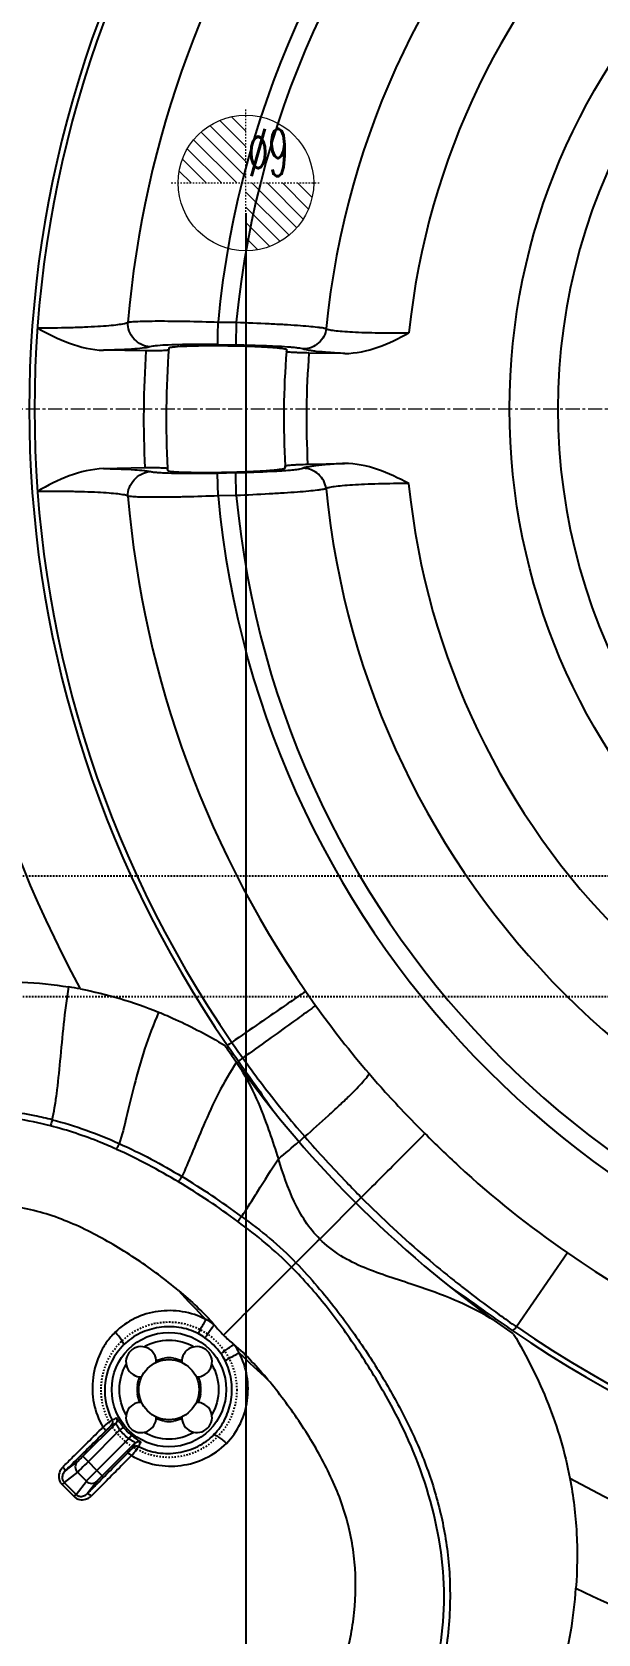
# Model space of a CAD drawing. Header units: millimetres. Extents: x 2164 to 3649, y 875 to 1925.
# Drawn here: x 2832.6 to 2870.1, y 1318.5 to 1424.8 of the extents above; entities that cross this region are included whole.
import ezdxf
from ezdxf.enums import TextEntityAlignment as Align

# ---------------------------------------------------------------- set-up
doc = ezdxf.new("R2010")
doc.units = ezdxf.units.MM
doc.linetypes.add('CENTER', pattern=[0.6, 0.375, -0.075, 0.075, -0.075])
doc.linetypes.add('HIDDEN', pattern=[0.2, 0.1, -0.1])
doc.layers.add('21', color=7, linetype='Continuous')
for name, color, linetype, lineweight in [('center', 1, 'CENTER', 9), ('dim', 82, 'Continuous', 9), ('epin', 13, 'Continuous', 9)]:
    doc.layers.add(name, color=color, linetype=linetype, lineweight=lineweight)
doc.styles.get("Standard").update_dxf_attribs({"font": 'arial.ttf'})
doc.styles.add('TXT05', font='txt.shx', dxfattribs={"width": 0.5, "bigfont": 'gbcbig.shx'})
doc.dimstyles.new('ISO-25', dxfattribs={"dimscale": 4, "dimtxt": 2.5, "dimasz": 2.5, "dimexe": 1.25, "dimexo": 0.625, "dimtad": 1, "dimtxsty": 'Standard', "dimcen": 2.5, "dimadec": 0, "dimazin": 0, "dimtfac": 1, "dimtmove": 0, "dimatfit": 3, "dimfxl": 0, "dimarcsym": 0})

# ---------------------------------------------------------------- blocks, each defined once
blk = doc.blocks.new('*D8')
at = {"layer": 'Defpoints', "color": 0, "transparency": 16777216}
for p in [(2906.76, 1399.78), (2866.76, 1254.78), (2866.76, 1161.36)]:
    blk.add_point(p, dxfattribs=at)
at = {"layer": 'dim', "color": 0, "lineweight": -2, "transparency": 16777216}
blk.add_line((2866.76, 1252.78), (2866.76, 1144.66), dxfattribs=at)
at = {"layer": 'dim', "color": 0, "transparency": 16777216, "insert": (2859.66, 1152.01), "char_height": 10, "attachment_point": 5, "rotation": 90}
blk.add_mtext('40', dxfattribs=at)
blk = doc.blocks.new('*D9')
at = {"layer": 'Defpoints', "color": 0, "transparency": 16777216}
for p in [(2683.02, 1461.78), (2826.76, 1461.78), (2906.76, 1399.78)]:
    blk.add_point(p, dxfattribs=at)
at = {"layer": 'dim', "color": 0, "lineweight": -2, "transparency": 16777216}
blk.add_line((2824.76, 1461.78), (2666.74, 1461.78), dxfattribs=at)
at = {"layer": 'dim', "color": 0, "transparency": 16777216, "insert": (2673.88, 1468.88), "char_height": 10, "attachment_point": 5}
blk.add_mtext('62', dxfattribs=at)
blk = doc.blocks.new('*D10')
at = {"layer": 'Defpoints', "color": 0, "transparency": 16777216}
for p in [(2681.38, 1399.78), (2706.76, 1399.78), (2906.76, 1399.78)]:
    blk.add_point(p, dxfattribs=at)
at = {"layer": 'dim', "color": 0, "lineweight": -2, "transparency": 16777216}
blk.add_line((2704.76, 1399.78), (2672.86, 1399.78), dxfattribs=at)
at = {"layer": 'dim', "color": 0, "transparency": 16777216, "insert": (2676.12, 1406.88), "char_height": 10, "attachment_point": 5}
blk.add_mtext('0', dxfattribs=at)
blk = doc.blocks.new('*D11')
at = {"layer": 'Defpoints', "color": 0, "transparency": 16777216}
for p in [(2826.76, 1461.78), (2906.76, 1399.78), (2826.76, 1163.86)]:
    blk.add_point(p, dxfattribs=at)
at = {"layer": 'dim', "color": 0, "lineweight": -2, "transparency": 16777216}
blk.add_line((2826.76, 1459.78), (2826.76, 1147.56), dxfattribs=at)
at = {"layer": 'dim', "color": 0, "transparency": 16777216, "insert": (2819.66, 1154.71), "char_height": 10, "attachment_point": 5, "rotation": 90}
blk.add_mtext('80', dxfattribs=at)
blk = doc.blocks.new('*D12')
at = {"layer": 'Defpoints', "color": 0, "transparency": 16777216}
for p in [(2906.76, 1399.78), (2685.49, 1254.78), (2866.76, 1254.78)]:
    blk.add_point(p, dxfattribs=at)
at = {"layer": 'dim', "color": 0, "lineweight": -2, "transparency": 16777216}
blk.add_line((2864.76, 1254.78), (2662.27, 1254.78), dxfattribs=at)
at = {"layer": 'dim', "color": 0, "transparency": 16777216, "insert": (2672.88, 1261.88), "char_height": 10, "attachment_point": 5}
blk.add_mtext('145', dxfattribs=at)
blk = doc.blocks.new('epin_ejp_9')
at = {"layer": 'epin'}
h = blk.add_hatch(dxfattribs=at)
h.set_pattern_fill('_ANSI31', color=123, scale=0.225, angle=90)
h.set_pattern_definition([(135, (-822.9395, -1054.58326), (-0.5051394, -0.5051394), [])])
h.paths.add_polyline_path([(0, 4.5, 0.41421356), (-4.5, 0), (0, 0)])
h.paths.add_polyline_path([(4.5, 0), (0, 0), (0, -4.5, 0.41421356)])
at = {"layer": 'epin', "color": 1, "linetype": 'CENTER', "ltscale": 0.27989}
for p, q in [((0, -4.95), (0, 4.95)), ((-4.95, 0), (4.95, 0))]:
    blk.add_line(p, q, dxfattribs=at)
at = {"layer": 'epin'}
blk.add_circle((0, 0), 4.5, dxfattribs=at)
at = {"layer": 'epin', "color": 6, "style": 'TXT05', "width": 0.5}
blk.add_text('%%c9', height=3.15, dxfattribs=at).set_placement((1.4925, 2.025), align=Align.MIDDLE)
blk = doc.blocks.new('*D25')
at = {"layer": 'Defpoints', "color": 0, "transparency": 16777216}
for p in [(2846.76, 1414.78), (2906.76, 1399.78), (2846.76, 1161.71)]:
    blk.add_point(p, dxfattribs=at)
at = {"layer": 'dim', "color": 0, "lineweight": -2, "transparency": 16777216}
blk.add_line((2846.76, 1412.78), (2846.76, 1145.37), dxfattribs=at)
at = {"layer": 'dim', "color": 0, "transparency": 16777216, "insert": (2839.66, 1152.54), "char_height": 10, "attachment_point": 5, "rotation": 90}
blk.add_mtext('60', dxfattribs=at)
blk = doc.blocks.new('*D30')
at = {"layer": 'Defpoints', "color": 0, "transparency": 16777216}
for p in [(2906.76, 1399.78), (2676.7, 1337.78), (2826.76, 1337.78)]:
    blk.add_point(p, dxfattribs=at)
at = {"layer": 'dim', "color": 0, "lineweight": -2, "transparency": 16777216}
blk.add_line((2824.76, 1337.78), (2660.42, 1337.78), dxfattribs=at)
at = {"layer": 'dim', "color": 0, "transparency": 16777216, "insert": (2667.56, 1344.88), "char_height": 10, "attachment_point": 5}
blk.add_mtext('62', dxfattribs=at)

msp = doc.modelspace()

# ---------------------------------------------------------------- linework, layer by layer
at = {"layer": '21', "color": 7, "linetype": 'Continuous'}
for p, q in [((2844.915, 1405.547), (2846.127, 1405.531)), ((2846.108, 1404.033), (2846.127, 1405.531)), ((2840.128, 1403.634), (2837.315, 1403.671)), ((2844.895, 1404.049), (2846.108, 1404.033)), ((2853.317, 1403.458), (2850.946, 1403.49)), ((2837.307, 1395.82), (2840.056, 1395.879)), ((2841.56, 1395.832), (2841.567, 1395.7)), ((2846.092, 1395.527), (2844.882, 1395.501)), ((2844.913, 1394.004), (2844.882, 1395.501)), ((2846.124, 1394.029), (2846.092, 1395.527)), ((2849.37, 1395.865), (2849.363, 1395.997)), ((2850.859, 1396.107), (2853.297, 1396.158)), ((2846.124, 1394.029), (2844.913, 1394.004)), ((2846.555, 1356.694), (2846.265, 1356.486)), ((2851.657, 1344.676), (2854.419, 1347.436)), ((2849.791, 1342.81), (2850.082, 1343.101)), ((2868.091, 1343.751), (2864.709, 1338.847)), ((2842.503, 1336.485), (2842.503, 1336.485)), ((2839.844, 1335.521), (2839.844, 1335.521)), ((2843.47, 1333.833), (2843.47, 1333.833)), ((2838.126, 1332.438), (2835.939, 1330.251)), ((2838.126, 1332.438), (2837.836, 1332.299)), ((2840.814, 1332.859), (2840.814, 1332.859)), ((2836.295, 1329.895), (2838.4, 1332)), ((2838.981, 1331.419), (2836.876, 1329.314)), ((2838.633, 1332.191), (2838.4, 1332)), ((2838.981, 1331.419), (2839.173, 1331.652)), ((2837.232, 1328.958), (2839.419, 1331.145)), ((2839.28, 1330.856), (2839.419, 1331.145)), ((2834.748, 1329.255), (2835.582, 1329.904)), ((2837.232, 1328.958), (2835.939, 1330.251)), ((2835.585, 1329.196), (2834.707, 1328.512)), ((2835.493, 1327.726), (2834.707, 1328.512)), ((2835.493, 1327.726), (2836.177, 1328.604)), ((2835.585, 1329.196), (2836.177, 1328.604)), ((2836.885, 1328.601), (2836.236, 1327.767))]:
    msp.add_line(p, q, dxfattribs=at)
at = {"layer": '21', "color": 8, "linetype": 'HIDDEN'}
for p, q in [((2706.76, 1368.779), (3032.76, 1368.779)), ((2706.76, 1360.779), (3032.76, 1360.779))]:
    msp.add_line(p, q, dxfattribs=at)
at = {"layer": '21', "color": 7, "linetype": 'Continuous'}
for centre, radius in [((2906.76, 1399.779), 42.5), ((2841.658, 1334.677), 3.797), ((2841.655, 1334.673), 2)]:
    msp.add_circle(centre, radius, dxfattribs=at)
at = {"layer": '21', "color": 8, "linetype": 'HIDDEN'}
msp.add_circle((2841.655, 1334.673), 4.5, dxfattribs=at)
at = {"layer": '21', "color": 7, "linetype": 'Continuous'}
for centre, radius, start, end in [((2906.747, 1399.766), 62.099, 95.32316, 174.65809), ((2906.747, 1399.766), 60.894, 95.40482, 174.56704), ((2906.747, 1399.766), 54.914, 95.51834, 174.41556), ((2906.747, 1399.766), 49.425, 95.73586, 174.12516), ((2906.747, 1399.766), 74.366, 145.39137, 214.60863), ((2906.747, 1399.766), 74.013, 145.39129, 214.60864), ((2906.747, 1399.766), 68.058, 144.43114, 175.1452), ((2906.784, 1399.77), 80.771, 151.54689, 208.46198), ((2906.76, 1399.779), 39.3, 148.33436, 211.66564), ((2906.747, 1399.138), 65.27, 175.8823, 182.90321), ((2906.747, 1399.138), 66.77, 176.13886, 182.79768), ((2906.747, 1399.138), 57.47, 175.55819, 183.13304), ((2906.747, 1399.138), 55.97, 175.54006, 183.10406), ((2906.747, 1399.766), 54.914, 185.51893, 264.44366), ((2906.747, 1399.766), 49.433, 185.73652, 264.15724), ((2906.747, 1399.766), 68.058, 184.86817, 215.56886), ((2906.747, 1399.766), 62.101, 185.32368, 264.6836), ((2906.747, 1399.766), 60.894, 185.4054, 264.59313), ((2830.843, 1335.329), 26.412, 79.23575, 80.92378), ((2903.79, 1397.643), 64.418, 215.56286, 220.67991), ((3011.845, 1472.59), 202.23, 214.67824, 215.03794), ((2907.906, 1400.59), 75.437, 214.62394, 215.58342), ((2906.747, 1399.766), 74.515, 215.56746, 235.30511), ((2906.54, 1399.585), 73.742, 215.56582, 218.59836), ((2827.995, 1329.475), 23.44, 75.66497, 87.02648), ((2903.628, 1397.262), 70.018, 218.59928, 219.08824), ((2898.687, 1393.216), 63.631, 219.06522, 220.99616), ((2795.732, 1414.072), 83.279, 309.68871, 310.92012), ((2817.375, 1306.833), 48.516, 53.5168, 59.09482), ((2815.281, 1303.802), 52.615, 53.64579, 58.83106), ((2904.577, 1397.203), 70.658, 224.77638, 229.54605), ((2906.873, 1399.868), 74.175, 229.53173, 231.37535), ((2906.747, 1399.766), 68.058, 235.39094, 265.16899), ((2906.488, 1399.563), 86.717, 222.2471, 223.98715), ((2907.818, 1401.033), 75.676, 231.3669, 231.61082), ((2851.358, 1319.03), 23.49, 66.25556, 68.42829), ((2852.404, 1321.431), 20.87, 58.59884, 66.22961), ((2841.48, 1334.47), 5.527, 54.84794, 61.75744), ((2903.039, 1394.469), 67.55, 234.25188, 235.42873), ((2906.747, 1399.766), 74.003, 235.39177, 304.60857), ((2841.641, 1334.657), 4.217, 55.21869, 62.56155), ((2906.747, 1399.766), 74.366, 235.35727, 304.60855), ((2841.631, 1334.636), 4.235, 134.34145, 207.88839), ((2839.809, 1336.527), 1.006, 357.78471, 271.99565), ((2841.658, 1334.621), 2.167, 82.31789, 97.68211), ((2843.508, 1336.527), 1.006, 267.64148, 182.38), ((2841.638, 1334.66), 4.217, 27.48653, 34.7762), ((2841.482, 1334.52), 5.49, 28.23947, 35.1571), ((2906.831, 1399.905), 87.201, 226.05696, 227.77406), ((2841.715, 1334.677), 2.167, 172.31789, 187.68211), ((2841.602, 1334.677), 2.167, 352.31789, 7.68211), ((2839.809, 1332.828), 1.006, 88.21061, 1.76151), ((2843.513, 1332.828), 1.001, 178.06822, 92.14517), ((2841.658, 1334.734), 2.167, 262.31789, 277.68211), ((2841.658, 1334.677), 4.217, 219.40558, 230.5944), ((2841.658, 1334.677), 3.916, 219.40564, 230.5944), ((2906.648, 1399.726), 101.423, 224.71053, 224.91962), ((2906.751, 1399.76), 80.732, 241.52305, 298.46681), ((2906.682, 1399.76), 101.47, 224.91963, 225.33775), ((2835.798, 1328.416), 1.07, 302.93326, 312.26395), ((2839.619, 1323.462), 29.106, 344.74544, 356.13381)]:
    msp.add_arc(centre, radius, start, end, dxfattribs=at)
at = {"layer": '21', "color": 8, "linetype": 'HIDDEN'}
for radius, start, end in [(57.47, 175.42617, 175.55819), (65.27, 182.90321, 183.01925), (57.47, 183.13304, 183.26485)]:
    msp.add_arc((2906.747, 1399.138), radius, start, end, dxfattribs=at)
at = {"layer": '21', "color": 7, "linetype": 'Continuous'}
for points, knots in [([(2832.928, 1405.153), (2833.64, 1405.156), (2834.68, 1405.171), (2836.014, 1405.216), (2836.885, 1405.258), (2837.627, 1405.31), (2838.216, 1405.37), (2838.605, 1405.426), (2838.825, 1405.481), (2838.903, 1405.509), (2838.933, 1405.525)], [0, 0, 0, 0, 0.3542236, 0.517413, 0.6637883, 0.788194, 0.8873928, 0.9587147, 0.9831948, 1, 1, 1, 1]), ([(2832.928, 1405.153), (2833.612, 1404.773), (2835, 1404.065), (2836.544, 1403.698), (2837.315, 1403.671)], [0, 0, 0, 0, 0.5032089, 1, 1, 1, 1]), ([(2840.397, 1403.902), (2840.005, 1403.909), (2839.228, 1404.319), (2838.901, 1405.134), (2838.933, 1405.525)], [0, 0, 0, 0, 0.4991938, 1, 1, 1, 1]), ([(2838.933, 1405.525), (2839.008, 1405.549), (2839.229, 1405.569), (2839.644, 1405.596), (2840.231, 1405.611), (2840.969, 1405.618), (2841.837, 1405.614), (2843.167, 1405.595), (2844.205, 1405.569), (2844.915, 1405.547)], [0, 0, 0, 0, 0.0395881, 0.1100807, 0.2089587, 0.3334222, 0.4801167, 0.6438809, 1, 1, 1, 1]), ([(2844.895, 1404.049), (2844.896, 1404.097), (2844.902, 1404.596), (2844.91, 1405.095), (2844.915, 1405.547)], [0, 0, 0, 0, 0.0952107, 1, 1, 1, 1]), ([(2846.127, 1405.531), (2846.854, 1405.507), (2847.914, 1405.464), (2849.269, 1405.39), (2850.143, 1405.334), (2850.877, 1405.277), (2851.389, 1405.229), (2851.712, 1405.189), (2851.884, 1405.163), (2852.006, 1405.139), (2852.071, 1405.121), (2852.093, 1405.109)], [0, 0, 0, 0, 0.3648332, 0.5314941, 0.6796703, 0.8037939, 0.9003872, 0.9374555, 0.9666086, 0.9875491, 1, 1, 1, 1]), ([(2852.093, 1405.109), (2852.058, 1404.752), (2851.671, 1404.063), (2850.945, 1403.754), (2850.585, 1403.757)], [0, 0, 0, 0, 0.5002353, 1, 1, 1, 1]), ([(2852.093, 1405.109), (2852.111, 1405.094), (2852.171, 1405.07), (2852.282, 1405.04), (2852.441, 1405.011), (2852.736, 1404.969), (2853.207, 1404.925), (2853.881, 1404.883), (2854.684, 1404.85), (2855.589, 1404.828), (2856.564, 1404.819), (2857.233, 1404.821), (2857.574, 1404.825)], [0, 0, 0, 0, 0.0130018, 0.0341184, 0.0633474, 0.1004386, 0.1969124, 0.3207955, 0.4687063, 0.6351943, 0.8142848, 1, 1, 1, 1]), ([(2853.317, 1403.458), (2854.063, 1403.465), (2855.563, 1403.791), (2856.91, 1404.464), (2857.574, 1404.825)], [0, 0, 0, 0, 0.4965064, 1, 1, 1, 1]), ([(2840.397, 1403.902), (2840.351, 1403.884), (2840.231, 1403.856), (2839.897, 1403.803), (2839.305, 1403.752), (2838.397, 1403.703), (2837.704, 1403.681), (2837.315, 1403.671)], [0, 0, 0, 0, 0.0478101, 0.1186227, 0.3277816, 0.6232456, 1, 1, 1, 1]), ([(2841.636, 1403.692), (2841.635, 1403.689), (2841.623, 1403.682), (2841.587, 1403.672), (2841.501, 1403.661), (2841.364, 1403.65), (2841.178, 1403.641), (2840.953, 1403.635), (2840.599, 1403.63), (2840.32, 1403.631), (2840.128, 1403.634)], [0, 0, 0, 0, 0.0071982, 0.0226596, 0.0804897, 0.1732096, 0.297168, 0.4478658, 0.6197724, 1, 1, 1, 1]), ([(2840.9, 1403.976), (2840.793, 1403.967), (2840.625, 1403.948), (2840.455, 1403.924), (2840.397, 1403.902)], [0, 0, 0, 0, 0.6307566, 1, 1, 1, 1]), ([(2844.895, 1404.049), (2844.114, 1404.059), (2843.02, 1404.06), (2841.688, 1404.024), (2841.137, 1403.996), (2840.9, 1403.976)], [0, 0, 0, 0, 0.5860952, 0.8212525, 1, 1, 1, 1]), ([(2841.645, 1403.824), (2841.646, 1403.832), (2841.671, 1403.849), (2841.716, 1403.862), (2841.794, 1403.879), (2841.855, 1403.887), (2841.89, 1403.891)], [0, 0, 0, 0, 0.0938265, 0.2863647, 0.5882445, 1, 1, 1, 1]), ([(2841.89, 1403.891), (2842.117, 1403.92), (2842.693, 1403.953), (2843.693, 1403.981), (2844.917, 1403.986), (2846.012, 1403.972), (2846.888, 1403.948), (2847.498, 1403.925), (2848.049, 1403.898), (2848.524, 1403.868), (2848.91, 1403.834), (2849.191, 1403.802), (2849.364, 1403.769), (2849.438, 1403.746), (2849.46, 1403.728), (2849.46, 1403.72)], [0, 0, 0, 0, 0.0903542, 0.2275671, 0.3953282, 0.5737475, 0.6602556, 0.7414494, 0.8148262, 0.8781921, 0.9295684, 0.9674934, 0.9908562, 0.9970351, 1, 1, 1, 1]), ([(2846.108, 1404.033), (2846.784, 1404.024), (2847.988, 1403.993), (2849.19, 1403.935), (2849.715, 1403.89)], [0, 0, 0, 0, 0.5623412, 1, 1, 1, 1]), ([(2849.715, 1403.89), (2849.826, 1403.881), (2850.024, 1403.862), (2850.283, 1403.831), (2850.461, 1403.798), (2850.557, 1403.776), (2850.585, 1403.757)], [0, 0, 0, 0, 0.379356, 0.6757201, 0.883995, 1, 1, 1, 1]), ([(2853.317, 1403.458), (2852.959, 1403.478), (2852.325, 1403.516), (2851.587, 1403.578), (2851.127, 1403.633), (2850.883, 1403.671), (2850.709, 1403.709), (2850.616, 1403.738), (2850.585, 1403.757)], [0, 0, 0, 0, 0.3912493, 0.6914778, 0.8058697, 0.8956552, 0.9603734, 1, 1, 1, 1]), ([(2850.946, 1403.49), (2850.755, 1403.492), (2850.477, 1403.499), (2850.123, 1403.513), (2849.899, 1403.525), (2849.715, 1403.539), (2849.58, 1403.553), (2849.496, 1403.567), (2849.46, 1403.577), (2849.449, 1403.585), (2849.449, 1403.588)], [0, 0, 0, 0, 0.3815588, 0.5540445, 0.705096, 0.8290168, 0.9212724, 0.9782465, 0.993197, 1, 1, 1, 1]), ([(2837.307, 1395.82), (2836.535, 1395.784), (2834.993, 1395.418), (2833.607, 1394.7), (2832.934, 1394.304)], [0, 0, 0, 0, 0.4973306, 1, 1, 1, 1]), ([(2837.307, 1395.82), (2837.696, 1395.814), (2838.389, 1395.797), (2839.295, 1395.755), (2839.885, 1395.709), (2840.218, 1395.658), (2840.339, 1395.631), (2840.386, 1395.614)], [0, 0, 0, 0, 0.3779211, 0.6723722, 0.8804436, 0.9513433, 1, 1, 1, 1]), ([(2838.934, 1393.99), (2838.902, 1394.378), (2839.255, 1395.165), (2839.999, 1395.603), (2840.386, 1395.614)], [0, 0, 0, 0, 0.5007171, 1, 1, 1, 1]), ([(2840.056, 1395.879), (2840.248, 1395.883), (2840.526, 1395.886), (2840.88, 1395.884), (2841.105, 1395.879), (2841.29, 1395.872), (2841.426, 1395.862), (2841.512, 1395.851), (2841.548, 1395.842), (2841.56, 1395.835), (2841.56, 1395.832)], [0, 0, 0, 0, 0.3806572, 0.5527315, 0.7035187, 0.8274258, 0.9199746, 0.9775603, 0.9928939, 1, 1, 1, 1]), ([(2841.435, 1395.512), (2841.306, 1395.517), (2841.076, 1395.529), (2840.77, 1395.55), (2840.549, 1395.577), (2840.429, 1395.598), (2840.386, 1395.614)], [0, 0, 0, 0, 0.3649188, 0.6569151, 0.8704685, 1, 1, 1, 1]), ([(2844.882, 1395.501), (2844.246, 1395.488), (2843.097, 1395.477), (2841.947, 1395.491), (2841.435, 1395.512)], [0, 0, 0, 0, 0.5534194, 1, 1, 1, 1]), ([(2841.567, 1395.7), (2841.568, 1395.692), (2841.592, 1395.676), (2841.669, 1395.654), (2841.747, 1395.642), (2841.807, 1395.635)], [0, 0, 0, 0, 0.0935076, 0.2854779, 1, 1, 1, 1]), ([(2841.807, 1395.635), (2842.033, 1395.607), (2842.607, 1395.579), (2843.605, 1395.559), (2844.828, 1395.563), (2845.923, 1395.586), (2846.798, 1395.617), (2847.408, 1395.644), (2847.959, 1395.676), (2848.434, 1395.71), (2848.819, 1395.746), (2849.078, 1395.779), (2849.23, 1395.806), (2849.305, 1395.825), (2849.348, 1395.839), (2849.37, 1395.857), (2849.37, 1395.865)], [0, 0, 0, 0, 0.0898678, 0.2268228, 0.3946307, 0.5731988, 0.6597771, 0.7410304, 0.8144519, 0.8778594, 0.929285, 0.9672795, 0.9808648, 0.9907554, 0.9969914, 1, 1, 1, 1]), ([(2849.14, 1395.654), (2848.92, 1395.638), (2847.905, 1395.578), (2846.889, 1395.544), (2846.092, 1395.527)], [0, 0, 0, 0, 0.2161582, 1, 1, 1, 1]), ([(2850.567, 1395.838), (2850.551, 1395.827), (2850.502, 1395.81), (2850.355, 1395.775), (2850.081, 1395.736), (2849.653, 1395.692), (2849.324, 1395.666), (2849.14, 1395.654)], [0, 0, 0, 0, 0.0405702, 0.1067495, 0.3142818, 0.6152709, 1, 1, 1, 1]), ([(2849.363, 1395.997), (2849.362, 1396), (2849.374, 1396.008), (2849.409, 1396.018), (2849.493, 1396.033), (2849.628, 1396.048), (2849.812, 1396.063), (2850.036, 1396.077), (2850.39, 1396.094), (2850.667, 1396.103), (2850.859, 1396.107)], [0, 0, 0, 0, 0.0068991, 0.0219635, 0.0790945, 0.1713904, 0.2952612, 0.4462112, 0.618586, 1, 1, 1, 1]), ([(2853.297, 1396.158), (2852.939, 1396.136), (2852.305, 1396.092), (2851.567, 1396.025), (2851.107, 1395.966), (2850.862, 1395.927), (2850.69, 1395.888), (2850.597, 1395.858), (2850.567, 1395.838)], [0, 0, 0, 0, 0.3907488, 0.6917114, 0.8064058, 0.8963841, 0.9609361, 1, 1, 1, 1]), ([(2852.087, 1394.484), (2852.052, 1394.844), (2851.662, 1395.537), (2850.929, 1395.844), (2850.567, 1395.838)], [0, 0, 0, 0, 0.5002353, 1, 1, 1, 1]), ([(2857.562, 1394.825), (2856.895, 1395.181), (2855.545, 1395.843), (2854.042, 1396.158), (2853.297, 1396.158)], [0, 0, 0, 0, 0.5034942, 1, 1, 1, 1]), ([(2838.934, 1393.99), (2838.905, 1394.007), (2838.826, 1394.035), (2838.607, 1394.088), (2838.218, 1394.141), (2837.629, 1394.194), (2836.888, 1394.237), (2836.017, 1394.27), (2834.684, 1394.301), (2833.645, 1394.307), (2832.934, 1394.304)], [0, 0, 0, 0, 0.0168256, 0.0412801, 0.1125072, 0.2116178, 0.3359808, 0.4823768, 0.6456308, 1, 1, 1, 1]), ([(2852.087, 1394.484), (2852.065, 1394.472), (2852, 1394.454), (2851.878, 1394.429), (2851.706, 1394.403), (2851.384, 1394.361), (2850.872, 1394.31), (2850.138, 1394.249), (2849.264, 1394.188), (2847.911, 1394.107), (2846.851, 1394.057), (2846.124, 1394.029)], [0, 0, 0, 0, 0.012453, 0.0333889, 0.0625612, 0.0996585, 0.1962729, 0.3203761, 0.4685213, 0.6351979, 1, 1, 1, 1]), ([(2857.562, 1394.825), (2856.893, 1394.825), (2855.919, 1394.813), (2854.675, 1394.77), (2853.872, 1394.729), (2853.199, 1394.68), (2852.729, 1394.631), (2852.434, 1394.587), (2852.276, 1394.556), (2852.165, 1394.525), (2852.105, 1394.5), (2852.087, 1394.484)], [0, 0, 0, 0, 0.3646742, 0.5311599, 0.6790781, 0.8029637, 0.8994472, 0.9365518, 0.9658032, 0.9869532, 1, 1, 1, 1]), ([(2844.913, 1394.004), (2844.203, 1393.977), (2843.166, 1393.945), (2841.837, 1393.919), (2840.969, 1393.91), (2840.231, 1393.913), (2839.645, 1393.923), (2839.23, 1393.948), (2839.01, 1393.967), (2838.934, 1393.99)], [0, 0, 0, 0, 0.3562124, 0.5199931, 0.6666882, 0.7912161, 0.8899932, 0.960477, 1, 1, 1, 1]), ([(2828.798, 1361.701), (2829.834, 1361.759), (2831.913, 1361.784), (2833.984, 1361.575), (2835.009, 1361.411)], [0, 0, 0, 0, 0.499783, 1, 1, 1, 1]), ([(2833.908, 1352.589), (2833.974, 1352.848), (2834.086, 1353.418), (2834.271, 1354.718), (2834.453, 1356.575), (2834.677, 1358.948), (2834.878, 1360.588), (2835.009, 1361.411)], [0, 0, 0, 0, 0.0900293, 0.1957013, 0.4430466, 0.7189837, 1, 1, 1, 1]), ([(2850.731, 1361.111), (2850.66, 1361.067), (2850.473, 1360.939), (2850.134, 1360.708), (2849.677, 1360.394), (2848.848, 1359.824), (2847.551, 1358.929), (2846.446, 1358.16), (2845.829, 1357.728)], [0, 0, 0, 0, 0.0423372, 0.1136371, 0.206655, 0.3216642, 0.6206863, 1, 1, 1, 1]), ([(2851.387, 1360.177), (2851.216, 1360.047), (2850.676, 1359.659), (2849.634, 1358.902), (2848.196, 1357.87), (2847.122, 1357.1), (2846.555, 1356.694)], [0, 0, 0, 0, 0.1086225, 0.3346149, 0.6488028, 1, 1, 1, 1]), ([(2840.966, 1359.737), (2840.636, 1358.924), (2840.014, 1357.325), (2839.362, 1354.965), (2838.861, 1352.864), (2838.54, 1351.577), (2838.361, 1351.013)], [0, 0, 0, 0, 0.2889755, 0.5639306, 0.8049155, 1, 1, 1, 1]), ([(2840.966, 1359.737), (2841.342, 1359.584), (2842.845, 1358.936), (2844.296, 1358.171), (2845.351, 1357.54)], [0, 0, 0, 0, 0.2483424, 1, 1, 1, 1]), ([(2845.829, 1357.728), (2845.756, 1357.677), (2845.659, 1357.611), (2845.563, 1357.544), (2845.54, 1357.528)], [0, 0, 0, 0, 0.7579031, 1, 1, 1, 1]), ([(2846.132, 1356.422), (2845.714, 1355.745), (2844.914, 1354.373), (2843.972, 1352.299), (2843.207, 1350.436), (2842.743, 1349.303), (2842.512, 1348.821)], [0, 0, 0, 0, 0.2830352, 0.564565, 0.809919, 1, 1, 1, 1]), ([(2846.265, 1356.486), (2846.64, 1355.951), (2847.4, 1354.886), (2848.141, 1353.808), (2848.516, 1353.272)], [0, 0, 0, 0, 0.4999986, 1, 1, 1, 1]), ([(2850.662, 1351.474), (2851.193, 1351.932), (2851.962, 1352.614), (2852.931, 1353.51), (2853.558, 1354.109), (2854.081, 1354.632), (2854.49, 1355.064), (2854.765, 1355.389), (2854.905, 1355.575), (2854.937, 1355.653)], [0, 0, 0, 0, 0.3515168, 0.5144299, 0.6607287, 0.7856425, 0.8852646, 0.9576054, 1, 1, 1, 1]), ([(2854.937, 1355.653), (2855.236, 1355.307), (2856.432, 1353.944), (2857.685, 1352.631), (2858.644, 1351.673)], [0, 0, 0, 0, 0.252195, 1, 1, 1, 1]), ([(2833.908, 1352.589), (2833.525, 1352.686), (2831.989, 1353.036), (2830.419, 1353.235), (2829.241, 1353.294)], [0, 0, 0, 0, 0.2511794, 1, 1, 1, 1]), ([(2838.184, 1350.629), (2837.829, 1350.788), (2836.403, 1351.4), (2834.925, 1351.898), (2833.798, 1352.185)], [0, 0, 0, 0, 0.2506759, 1, 1, 1, 1]), ([(2833.908, 1352.589), (2833.901, 1352.561), (2833.863, 1352.427), (2833.821, 1352.294), (2833.8, 1352.185)], [0, 0, 0, 0, 0.2042043, 1, 1, 1, 1]), ([(2833.908, 1352.589), (2834.672, 1352.396), (2836.181, 1351.933), (2837.641, 1351.335), (2838.361, 1351.013)], [0, 0, 0, 0, 0.4996251, 1, 1, 1, 1]), ([(2848.108, 1352.37), (2848.181, 1352.172), (2848.463, 1351.382), (2848.722, 1350.584), (2848.916, 1349.987)], [0, 0, 0, 0, 0.2517283, 1, 1, 1, 1]), ([(2854.419, 1347.436), (2855.343, 1348.36), (2856.751, 1349.773), (2858.162, 1351.182), (2858.644, 1351.673)], [0, 0, 0, 0, 0.6549046, 1, 1, 1, 1]), ([(2858.644, 1351.673), (2859.37, 1350.942), (2862.33, 1348.086), (2865.553, 1345.5), (2868.091, 1343.751)], [0, 0, 0, 0, 0.2504133, 1, 1, 1, 1]), ([(2838.184, 1350.629), (2838.213, 1350.698), (2838.276, 1350.824), (2838.341, 1350.95), (2838.361, 1351.013)], [0, 0, 0, 0, 0.5322583, 1, 1, 1, 1]), ([(2838.361, 1351.013), (2839.075, 1350.693), (2840.487, 1350.012), (2841.843, 1349.226), (2842.512, 1348.821)], [0, 0, 0, 0, 0.4999331, 1, 1, 1, 1]), ([(2850.662, 1351.474), (2850.629, 1351.445), (2850.502, 1351.335), (2850.377, 1351.222), (2850.287, 1351.138)], [0, 0, 0, 0, 0.2602384, 1, 1, 1, 1]), ([(2850.662, 1351.474), (2851.567, 1350.434), (2852.811, 1349.079), (2854.095, 1347.763), (2854.419, 1347.436)], [0, 0, 0, 0, 0.7496467, 1, 1, 1, 1]), ([(2846.47, 1346.176), (2846.649, 1346.422), (2847.014, 1346.977), (2847.805, 1348.262), (2848.44, 1349.287), (2848.916, 1349.987)], [0, 0, 0, 0, 0.2018463, 0.43944, 1, 1, 1, 1]), ([(2851.657, 1344.676), (2851.299, 1345.032), (2850.665, 1345.82), (2849.7, 1347.592), (2849.225, 1349.028), (2848.915, 1349.987)], [0, 0, 0, 0, 0.2510849, 0.4988272, 1, 1, 1, 1]), ([(2842.293, 1348.461), (2842.331, 1348.526), (2842.407, 1348.644), (2842.484, 1348.762), (2842.512, 1348.821)], [0, 0, 0, 0, 0.5344309, 1, 1, 1, 1]), ([(2842.296, 1341.261), (2841.86, 1341.624), (2840.964, 1342.321), (2839.575, 1343.304), (2838.135, 1344.211), (2836.652, 1345.045), (2835.118, 1345.779), (2832.996, 1346.558), (2830.767, 1347.003), (2828.521, 1347.082), (2826.303, 1346.956), (2824.123, 1346.518), (2822.103, 1345.687), (2820.719, 1344.861), (2819.516, 1343.813), (2818.218, 1342.153), (2817.264, 1339.636), (2817.138, 1336.966), (2817.369, 1334.832), (2817.774, 1332.687), (2818.566, 1330.046), (2819.644, 1327.494), (2820.683, 1325.521), (2821.544, 1324.073), (2822.484, 1322.669), (2823.504, 1321.315), (2824.564, 1319.987), (2825.323, 1319.143), (2825.723, 1318.742)], [0, 0, 0, 0, 0.0321372, 0.0642702, 0.0963966, 0.1285104, 0.1605988, 0.1926444, 0.256432, 0.2882051, 0.3198309, 0.3822199, 0.4129412, 0.4432378, 0.4731495, 0.5028011, 0.5618739, 0.6220094, 0.6525971, 0.6834058, 0.7455747, 0.8083967, 0.8400562, 0.8718588, 0.9037705, 0.9357804, 0.9678849, 1, 1, 1, 1]), ([(2846.222, 1345.842), (2846.287, 1345.932), (2846.37, 1346.042), (2846.453, 1346.153), (2846.47, 1346.176)], [0, 0, 0, 0, 0.7999315, 1, 1, 1, 1]), ([(2849.791, 1342.81), (2849.243, 1343.363), (2848.09, 1344.421), (2846.852, 1345.376), (2846.222, 1345.842)], [0, 0, 0, 0, 0.4983282, 1, 1, 1, 1]), ([(2846.47, 1346.175), (2847.107, 1345.706), (2848.37, 1344.749), (2849.536, 1343.673), (2850.082, 1343.101)], [0, 0, 0, 0, 0.5004212, 1, 1, 1, 1]), ([(2850.082, 1343.101), (2850.197, 1343.216), (2850.721, 1343.741), (2851.246, 1344.266), (2851.657, 1344.676)], [0, 0, 0, 0, 0.2185858, 1, 1, 1, 1]), ([(2857.93, 1341.615), (2857.372, 1341.801), (2856.257, 1342.158), (2854.603, 1342.743), (2853.015, 1343.52), (2852.078, 1344.255), (2851.657, 1344.676)], [0, 0, 0, 0, 0.2505907, 0.4983034, 0.7465762, 1, 1, 1, 1]), ([(2850.082, 1343.101), (2850.566, 1342.593), (2851.482, 1341.586), (2852.727, 1340.054), (2853.825, 1338.572), (2855.098, 1336.716), (2856.499, 1334.406), (2857.982, 1331.54), (2859.189, 1328.476), (2859.885, 1325.746), (2860.213, 1323.438), (2860.365, 1320.887), (2860.258, 1318.904), (2860.047, 1317.565)], [0, 0, 0, 0, 0.0742213, 0.1439189, 0.2087754, 0.2692962, 0.3819747, 0.4944176, 0.6102208, 0.7296899, 0.7914623, 0.856566, 1, 1, 1, 1]), ([(2845.275, 1338.294), (2845.65, 1338.669), (2847.156, 1340.174), (2848.662, 1341.679), (2849.791, 1342.81)], [0, 0, 0, 0, 0.2493023, 1, 1, 1, 1]), ([(2859.644, 1317.616), (2859.831, 1318.712), (2860.011, 1320.947), (2859.62, 1325.502), (2858.269, 1330.03), (2856.108, 1334.275), (2854.201, 1337.34), (2852.139, 1340.227), (2850.602, 1341.989), (2849.791, 1342.809)], [0, 0, 0, 0, 0.1192729, 0.2391719, 0.4891579, 0.61961, 0.7497571, 0.8761928, 1, 1, 1, 1]), ([(2842.296, 1341.262), (2842.717, 1340.912), (2843.531, 1340.18), (2844.311, 1339.408), (2844.662, 1338.989)], [0, 0, 0, 0, 0.5000469, 1, 1, 1, 1]), ([(2859.994, 1340.874), (2859.484, 1341.076), (2858.796, 1341.324), (2858.103, 1341.557), (2857.93, 1341.615)], [0, 0, 0, 0, 0.7508934, 1, 1, 1, 1]), ([(2860.251, 1341.537), (2860.963, 1341.058), (2862.009, 1340.305), (2863.411, 1339.314), (2864.12, 1338.828), (2864.473, 1338.584)], [0, 0, 0, 0, 0.4999997, 0.7499948, 1, 1, 1, 1]), ([(2860.824, 1341.718), (2861.048, 1341.54), (2861.951, 1340.832), (2862.875, 1340.15), (2863.575, 1339.646)], [0, 0, 0, 0, 0.2490514, 1, 1, 1, 1]), ([(2844.096, 1339.339), (2843.612, 1339.589), (2842.566, 1339.936), (2840.93, 1339.943), (2839.365, 1339.491), (2838.469, 1338.863), (2838.086, 1338.486)], [0, 0, 0, 0, 0.2532325, 0.5024297, 0.7501927, 1, 1, 1, 1]), ([(2843.584, 1338.4), (2843.191, 1338.604), (2842.333, 1338.88), (2840.992, 1338.865), (2839.717, 1338.479), (2838.983, 1337.969), (2838.671, 1337.664)], [0, 0, 0, 0, 0.2517987, 0.5022336, 0.7518368, 1, 1, 1, 1]), ([(2844.096, 1339.339), (2844.038, 1339.227), (2843.927, 1339.015), (2843.791, 1338.762), (2843.696, 1338.59), (2843.645, 1338.496), (2843.608, 1338.437), (2843.592, 1338.406), (2843.584, 1338.4)], [0, 0, 0, 0, 0.3540486, 0.6714801, 0.8031121, 0.905279, 0.9715202, 1, 1, 1, 1]), ([(2844.662, 1338.989), (2844.591, 1338.886), (2844.456, 1338.692), (2844.293, 1338.461), (2844.18, 1338.303), (2844.118, 1338.215), (2844.075, 1338.158), (2844.055, 1338.128), (2844.047, 1338.121)], [0, 0, 0, 0, 0.3514758, 0.6673235, 0.7968729, 0.8994996, 0.969202, 1, 1, 1, 1]), ([(2864.473, 1338.584), (2864.489, 1338.607), (2864.566, 1338.698), (2864.658, 1338.774), (2864.709, 1338.847)], [0, 0, 0, 0, 0.2411408, 1, 1, 1, 1]), ([(2838.086, 1338.486), (2837.889, 1338.286), (2837.521, 1337.86), (2836.932, 1336.885), (2836.543, 1335.49), (2836.569, 1333.754), (2836.992, 1332.67), (2837.276, 1332.18)], [0, 0, 0, 0, 0.1239122, 0.2469674, 0.4993431, 0.7503613, 1, 1, 1, 1]), ([(2838.671, 1337.664), (2838.674, 1337.675), (2838.659, 1337.71), (2838.631, 1337.771), (2838.578, 1337.86), (2838.477, 1338.015), (2838.318, 1338.233), (2838.169, 1338.402), (2838.086, 1338.486)], [0, 0, 0, 0, 0.033218, 0.1020452, 0.2049601, 0.3358436, 0.6498068, 1, 1, 1, 1]), ([(2864.522, 1338.369), (2864.504, 1338.376), (2864.459, 1338.396), (2864.411, 1338.46), (2864.359, 1338.489), (2864.332, 1338.5)], [0, 0, 0, 0, 0.2511588, 0.6256614, 1, 1, 1, 1]), ([(2864.522, 1338.369), (2865.401, 1336.891), (2866.948, 1333.803), (2867.94, 1330.485), (2868.258, 1328.796)], [0, 0, 0, 0, 0.5000698, 1, 1, 1, 1]), ([(2845.102, 1337.065), (2845.109, 1337.073), (2845.139, 1337.093), (2845.196, 1337.137), (2845.284, 1337.199), (2845.442, 1337.312), (2845.673, 1337.474), (2845.868, 1337.61), (2845.97, 1337.681)], [0, 0, 0, 0, 0.0307991, 0.1005027, 0.2031307, 0.3326814, 0.6485293, 1, 1, 1, 1]), ([(2845.379, 1336.606), (2845.386, 1336.614), (2845.417, 1336.63), (2845.475, 1336.667), (2845.57, 1336.718), (2845.742, 1336.813), (2845.994, 1336.948), (2846.206, 1337.059), (2846.318, 1337.117)], [0, 0, 0, 0, 0.0284717, 0.0947008, 0.1968561, 0.3284795, 0.6459114, 1, 1, 1, 1]), ([(2845.467, 1331.105), (2845.844, 1331.49), (2846.473, 1332.385), (2846.926, 1333.951), (2846.919, 1335.587), (2846.569, 1336.633), (2846.318, 1337.117)], [0, 0, 0, 0, 0.2501589, 0.4977202, 0.746571, 1, 1, 1, 1]), ([(2848.227, 1335.333), (2847.879, 1335.75), (2847.154, 1336.559), (2846.388, 1337.334), (2845.97, 1337.681)], [0, 0, 0, 0, 0.5000511, 1, 1, 1, 1]), ([(2844.645, 1331.69), (2844.95, 1332.002), (2845.46, 1332.736), (2845.845, 1334.014), (2845.86, 1335.354), (2845.583, 1336.214), (2845.379, 1336.606)], [0, 0, 0, 0, 0.2480341, 0.4978205, 0.7484447, 1, 1, 1, 1]), ([(2825.723, 1318.742), (2826.124, 1318.34), (2826.969, 1317.583), (2828.294, 1316.519), (2829.65, 1315.502), (2831.058, 1314.565), (2832.507, 1313.705), (2834.481, 1312.668), (2837.033, 1311.584), (2839.677, 1310.8), (2841.823, 1310.396), (2843.958, 1310.163), (2846.112, 1310.266), (2848.147, 1310.858), (2849.561, 1311.564), (2850.81, 1312.539), (2851.853, 1313.747), (2852.675, 1315.134), (2853.299, 1316.641), (2853.729, 1318.234), (2854.062, 1320.434), (2854.084, 1323.253), (2853.419, 1326.589), (2852.075, 1329.724), (2850.602, 1332.151), (2849.289, 1334.002), (2848.591, 1334.897), (2848.227, 1335.333)], [0, 0, 0, 0, 0.0321184, 0.0641756, 0.0961792, 0.1280856, 0.159872, 0.1915255, 0.2543419, 0.3164789, 0.3472845, 0.3778678, 0.4380258, 0.4677587, 0.4973295, 0.5269753, 0.55686, 0.5871599, 0.6178725, 0.6489542, 0.6803518, 0.7436728, 0.8074636, 0.8715297, 0.9357365, 0.9678663, 1, 1, 1, 1]), ([(2837.889, 1332.655), (2837.867, 1332.645), (2837.799, 1332.605), (2837.586, 1332.459), (2837.404, 1332.307), (2837.276, 1332.18)], [0, 0, 0, 0, 0.0911582, 0.3045022, 1, 1, 1, 1]), ([(2837.836, 1332.299), (2837.881, 1332.343), (2837.951, 1332.463), (2837.919, 1332.599), (2837.889, 1332.655)], [0, 0, 0, 0, 0.4967308, 1, 1, 1, 1]), ([(2838.178, 1332.794), (2838.208, 1332.739), (2838.229, 1332.605), (2838.171, 1332.483), (2838.126, 1332.438)], [0, 0, 0, 0, 0.5002535, 1, 1, 1, 1]), ([(2838.4, 1332), (2838.367, 1332.053), (2838.32, 1332.131), (2838.259, 1332.231), (2838.219, 1332.297), (2838.185, 1332.352), (2838.158, 1332.399), (2838.14, 1332.419), (2838.13, 1332.439), (2838.126, 1332.438)], [0, 0, 0, 0, 0.3604688, 0.5285339, 0.6802209, 0.8093321, 0.9096813, 0.9751337, 1, 1, 1, 1]), ([(2838.633, 1332.191), (2838.565, 1332.273), (2838.452, 1332.416), (2838.33, 1332.587), (2838.26, 1332.69), (2838.225, 1332.741), (2838.2, 1332.774), (2838.185, 1332.791), (2838.178, 1332.794)], [0, 0, 0, 0, 0.4206243, 0.7231815, 0.8322192, 0.9140483, 0.969457, 1, 1, 1, 1]), ([(2834.605, 1329.537), (2834.826, 1329.755), (2835.717, 1330.635), (2836.606, 1331.516), (2837.276, 1332.18)], [0, 0, 0, 0, 0.247567, 1, 1, 1, 1]), ([(2837.436, 1331.915), (2837.21, 1331.691), (2836.315, 1330.804), (2835.419, 1329.917), (2834.748, 1329.255)], [0, 0, 0, 0, 0.2523296, 1, 1, 1, 1]), ([(2837.276, 1332.18), (2837.302, 1332.154), (2837.348, 1332.102), (2837.402, 1332.024), (2837.436, 1331.967), (2837.444, 1331.924), (2837.436, 1331.915)], [0, 0, 0, 0, 0.347839, 0.6550367, 0.8836217, 1, 1, 1, 1]), ([(2837.836, 1332.299), (2837.822, 1332.29), (2837.782, 1332.249), (2837.699, 1332.174), (2837.579, 1332.055), (2837.487, 1331.965), (2837.436, 1331.915)], [0, 0, 0, 0, 0.0924812, 0.3025847, 0.6129616, 1, 1, 1, 1]), ([(2839.194, 1331.289), (2839.177, 1331.299), (2839.106, 1331.342), (2839.035, 1331.385), (2838.981, 1331.419)], [0, 0, 0, 0, 0.2388514, 1, 1, 1, 1]), ([(2839.173, 1331.652), (2839.197, 1331.631), (2839.291, 1331.555), (2839.388, 1331.483), (2839.459, 1331.431)], [0, 0, 0, 0, 0.2651157, 1, 1, 1, 1]), ([(2839.459, 1331.431), (2839.481, 1331.415), (2839.555, 1331.361), (2839.631, 1331.309), (2839.684, 1331.271)], [0, 0, 0, 0, 0.2914962, 1, 1, 1, 1]), ([(2839.636, 1330.908), (2840.035, 1330.696), (2840.914, 1330.412), (2842.285, 1330.432), (2843.589, 1330.838), (2844.334, 1331.371), (2844.645, 1331.69)], [0, 0, 0, 0, 0.2511142, 0.5018702, 0.752009, 1, 1, 1, 1]), ([(2844.645, 1331.69), (2844.656, 1331.693), (2844.691, 1331.678), (2844.752, 1331.65), (2844.841, 1331.596), (2844.996, 1331.496), (2845.214, 1331.337), (2845.383, 1331.188), (2845.467, 1331.105)], [0, 0, 0, 0, 0.0332937, 0.1022084, 0.2053533, 0.3358382, 0.6495379, 1, 1, 1, 1]), ([(2836.236, 1327.767), (2836.455, 1327.989), (2837.341, 1328.886), (2838.228, 1329.782), (2838.896, 1330.455)], [0, 0, 0, 0, 0.2476061, 1, 1, 1, 1]), ([(2839.28, 1330.856), (2839.272, 1330.841), (2839.232, 1330.803), (2839.157, 1330.719), (2839.038, 1330.6), (2838.947, 1330.507), (2838.896, 1330.455)], [0, 0, 0, 0, 0.0896142, 0.2966485, 0.6072685, 1, 1, 1, 1]), ([(2839.161, 1330.295), (2839.112, 1330.343), (2839.036, 1330.405), (2838.949, 1330.453), (2838.906, 1330.463), (2838.896, 1330.455)], [0, 0, 0, 0, 0.6552397, 0.8801885, 1, 1, 1, 1]), ([(2839.161, 1330.295), (2839.66, 1330.008), (2840.748, 1329.603), (2842.47, 1329.556), (2844.119, 1330.037), (2845.062, 1330.704), (2845.467, 1331.105)], [0, 0, 0, 0, 0.2539985, 0.5014044, 0.7482834, 1, 1, 1, 1]), ([(2839.161, 1330.295), (2839.288, 1330.423), (2839.449, 1330.625), (2839.604, 1330.836), (2839.636, 1330.908)], [0, 0, 0, 0, 0.696137, 1, 1, 1, 1]), ([(2839.419, 1331.145), (2839.419, 1331.147), (2839.411, 1331.152), (2839.401, 1331.161), (2839.38, 1331.174), (2839.341, 1331.199), (2839.278, 1331.238), (2839.224, 1331.271), (2839.194, 1331.289)], [0, 0, 0, 0, 0.0227671, 0.0807856, 0.1715793, 0.2918674, 0.6073697, 1, 1, 1, 1]), ([(2839.28, 1330.856), (2839.325, 1330.9), (2839.445, 1330.969), (2839.58, 1330.938), (2839.636, 1330.908)], [0, 0, 0, 0, 0.4967147, 1, 1, 1, 1]), ([(2839.419, 1331.145), (2839.463, 1331.189), (2839.586, 1331.248), (2839.719, 1331.227), (2839.775, 1331.197)], [0, 0, 0, 0, 0.4998155, 1, 1, 1, 1]), ([(2839.684, 1331.271), (2839.707, 1331.255), (2839.738, 1331.234), (2839.765, 1331.21), (2839.775, 1331.2), (2839.775, 1331.197)], [0, 0, 0, 0, 0.7073981, 0.9081316, 1, 1, 1, 1]), ([(2834.605, 1329.537), (2834.508, 1329.427), (2834.355, 1329.176), (2834.333, 1328.877), (2834.363, 1328.743)], [0, 0, 0, 0, 0.5173348, 1, 1, 1, 1]), ([(2834.605, 1329.537), (2834.654, 1329.487), (2834.713, 1329.409), (2834.757, 1329.312), (2834.758, 1329.266), (2834.748, 1329.255)], [0, 0, 0, 0, 0.6368238, 0.8631971, 1, 1, 1, 1]), ([(2835.582, 1329.904), (2835.492, 1329.814), (2835.382, 1329.55), (2835.495, 1329.287), (2835.585, 1329.196)], [0, 0, 0, 0, 0.4982738, 1, 1, 1, 1]), ([(2835.939, 1330.251), (2835.862, 1330.173), (2835.742, 1330.058), (2835.625, 1329.939), (2835.582, 1329.904)], [0, 0, 0, 0, 0.6627328, 1, 1, 1, 1]), ([(2836.295, 1329.895), (2836.14, 1329.74), (2835.902, 1329.508), (2835.669, 1329.271), (2835.585, 1329.196)], [0, 0, 0, 0, 0.6626131, 1, 1, 1, 1]), ([(2836.177, 1328.604), (2836.201, 1328.633), (2836.28, 1328.713), (2836.511, 1328.952), (2836.72, 1329.159), (2836.876, 1329.314)], [0, 0, 0, 0, 0.1126631, 0.3374569, 1, 1, 1, 1]), ([(2839.161, 1330.295), (2838.938, 1330.07), (2838.057, 1329.181), (2837.176, 1328.29), (2836.518, 1327.624)], [0, 0, 0, 0, 0.2522841, 1, 1, 1, 1]), ([(2834.363, 1328.743), (2834.37, 1328.711), (2834.411, 1328.573), (2834.495, 1328.451), (2834.57, 1328.373)], [0, 0, 0, 0, 0.2362791, 1, 1, 1, 1]), ([(2834.707, 1328.512), (2834.702, 1328.507), (2834.657, 1328.46), (2834.611, 1328.414), (2834.57, 1328.373)], [0, 0, 0, 0, 0.1096818, 1, 1, 1, 1]), ([(2834.58, 1328.746), (2834.584, 1328.725), (2834.607, 1328.638), (2834.659, 1328.561), (2834.707, 1328.512)], [0, 0, 0, 0, 0.2386663, 1, 1, 1, 1]), ([(2836.177, 1328.604), (2836.268, 1328.514), (2836.531, 1328.4), (2836.795, 1328.511), (2836.885, 1328.601)], [0, 0, 0, 0, 0.5016689, 1, 1, 1, 1]), ([(2836.885, 1328.601), (2836.921, 1328.644), (2837.039, 1328.761), (2837.154, 1328.881), (2837.232, 1328.958)], [0, 0, 0, 0, 0.3372608, 1, 1, 1, 1]), ([(2868.258, 1328.796), (2868.485, 1327.596), (2868.789, 1325.165), (2868.745, 1322.717), (2868.658, 1321.499)], [0, 0, 0, 0, 0.5001198, 1, 1, 1, 1]), ([(2835.493, 1327.726), (2835.489, 1327.721), (2835.443, 1327.675), (2835.397, 1327.629), (2835.356, 1327.588)], [0, 0, 0, 0, 0.1071528, 1, 1, 1, 1]), ([(2835.356, 1327.588), (2835.457, 1327.489), (2835.71, 1327.34), (2835.999, 1327.364), (2836.127, 1327.402)], [0, 0, 0, 0, 0.5138712, 1, 1, 1, 1]), ([(2835.493, 1327.726), (2835.51, 1327.71), (2835.577, 1327.65), (2835.662, 1327.611), (2835.727, 1327.599)], [0, 0, 0, 0, 0.2645427, 1, 1, 1, 1]), ([(2836.236, 1327.767), (2836.247, 1327.777), (2836.293, 1327.776), (2836.39, 1327.732), (2836.468, 1327.673), (2836.518, 1327.624)], [0, 0, 0, 0, 0.136811, 0.3631761, 1, 1, 1, 1]), ([(2868.658, 1321.499), (2874.556, 1318.637), (2887.048, 1314.247), (2906.74, 1311.975), (2923.179, 1313.875), (2935.802, 1317.531), (2941.879, 1320.064), (2944.833, 1321.496)], [0, 0, 0, 0, 0.2499302, 0.4997953, 0.7496651, 0.8748557, 1, 1, 1, 1])]:
    msp.add_open_spline(points, degree=3, knots=knots, dxfattribs=at)
for points in [[(2835.776, 1361.277), (2837.549, 1360.94), (2839.293, 1360.414), (2840.966, 1359.737)], [(2845.351, 1357.54), (2845.609, 1357.165), (2845.871, 1356.794), (2846.132, 1356.422)], [(2846.132, 1356.422), (2846.536, 1355.825), (2846.889, 1355.192), (2847.202, 1354.543)], [(2847.202, 1354.543), (2847.543, 1353.836), (2847.838, 1353.107), (2848.108, 1352.37)], [(2842.293, 1348.46), (2840.965, 1349.256), (2839.597, 1349.994), (2838.184, 1350.628)], [(2844.662, 1338.989), (2844.861, 1338.752), (2845.057, 1338.512), (2845.275, 1338.294)], [(2839.987, 1337.517), (2840.488, 1337.803), (2841.658, 1338.137), (2842.828, 1337.803), (2843.33, 1337.517)], [(2845.102, 1337.065), (2844.818, 1337.474), (2844.455, 1337.837), (2844.047, 1338.121)], [(2845.275, 1338.294), (2845.493, 1338.075), (2845.733, 1337.879), (2845.97, 1337.681)], [(2840.811, 1336.612), (2840.988, 1336.69), (2841.177, 1336.742), (2841.369, 1336.768)], [(2841.948, 1336.768), (2842.139, 1336.742), (2842.329, 1336.69), (2842.505, 1336.612)], [(2838.819, 1333.005), (2838.533, 1333.507), (2838.198, 1334.677), (2838.533, 1335.847), (2838.819, 1336.349)], [(2844.498, 1336.349), (2844.784, 1335.847), (2845.118, 1334.677), (2844.784, 1333.507), (2844.498, 1333.005)], [(2839.568, 1334.967), (2839.593, 1335.158), (2839.646, 1335.348), (2839.723, 1335.524)], [(2843.594, 1335.524), (2843.671, 1335.348), (2843.723, 1335.158), (2843.749, 1334.967)], [(2839.723, 1333.83), (2839.646, 1334.007), (2839.593, 1334.196), (2839.568, 1334.388)], [(2843.749, 1334.388), (2843.723, 1334.196), (2843.671, 1334.007), (2843.594, 1333.83)], [(2837.889, 1332.655), (2837.985, 1332.702), (2838.082, 1332.748), (2838.178, 1332.794)], [(2841.369, 1332.586), (2841.177, 1332.612), (2840.988, 1332.664), (2840.811, 1332.742)], [(2842.505, 1332.742), (2842.329, 1332.664), (2842.139, 1332.612), (2841.948, 1332.586)], [(2843.33, 1331.837), (2842.828, 1331.552), (2841.658, 1331.217), (2840.488, 1331.552), (2839.987, 1331.837)], [(2839.775, 1331.197), (2839.729, 1331.1), (2839.683, 1331.004), (2839.636, 1330.908)], [(2834.748, 1329.255), (2834.681, 1329.189), (2834.631, 1329.102), (2834.602, 1329.013)], [(2834.602, 1329.013), (2834.575, 1328.928), (2834.563, 1328.833), (2834.58, 1328.746)], [(2835.727, 1327.599), (2835.815, 1327.582), (2835.909, 1327.593), (2835.994, 1327.621)], [(2835.994, 1327.621), (2836.083, 1327.65), (2836.17, 1327.7), (2836.236, 1327.767)], [(2836.127, 1327.402), (2836.216, 1327.428), (2836.302, 1327.468), (2836.38, 1327.518)]]:
    msp.add_open_spline(points, degree=3, dxfattribs=at)
at = {"layer": 'center', "color": 1, "linetype": 'CENTER', "ltscale": 2.487909}
msp.add_line((2706.76, 1399.779), (3106.76, 1399.779), dxfattribs=at)

# ---------------------------------------------------------------- block references
at = {"layer": 'epin'}
msp.add_blockref('epin_ejp_9', (2846.76, 1414.779), dxfattribs=at)

# ---------------------------------------------------------------- dimensions: what is measured, and where the dimension line sits
at = {"layer": 'dim'}
for feature_location, offset, dtype, origin, picture, middle in [((2826.76, 1461.779), (-143.743, 0), 0, (2906.76, 1399.779), '*D9', (2673.88, 1468.884)), ((2826.76, 1461.779), (0, -297.921), 1, (2906.76, 1399.779), '*D11', (2819.656, 1154.708)), ((2846.76, 1414.779), (0, -253.07), 1, (2906.76, 1399.779), '*D25', (2839.656, 1152.538)), ((2706.760483819, 1399.779406115), (-25.381311372, 0), 0, (2906.760483819, 1399.779406115), '*D10', (2676.11959946, 1406.884135993)), ((2826.76, 1337.779), (-150.063, 0), 0, (2906.76, 1399.779), '*D30', (2667.56, 1344.884)), ((2866.76, 1254.779), (-181.267, 0), 0, (2906.76, 1399.779), '*D12', (2672.881, 1261.884)), ((2866.76, 1254.779), (0, -93.423), 1, (2906.76, 1399.779), '*D8', (2859.656, 1152.011))]:
    dim = msp.add_ordinate_dim(feature_location=feature_location, offset=offset, dtype=dtype, origin=origin, dimstyle='ISO-25', override={"dimasz": 2, "dimexe": 0.49975, "dimexo": 0.49975, "dimgap": 0.49975}, dxfattribs=at)
    dim.commit()
    dim.dimension.update_dxf_attribs({"geometry": picture, "text_midpoint": middle})

doc.saveas('drawing.dxf')
